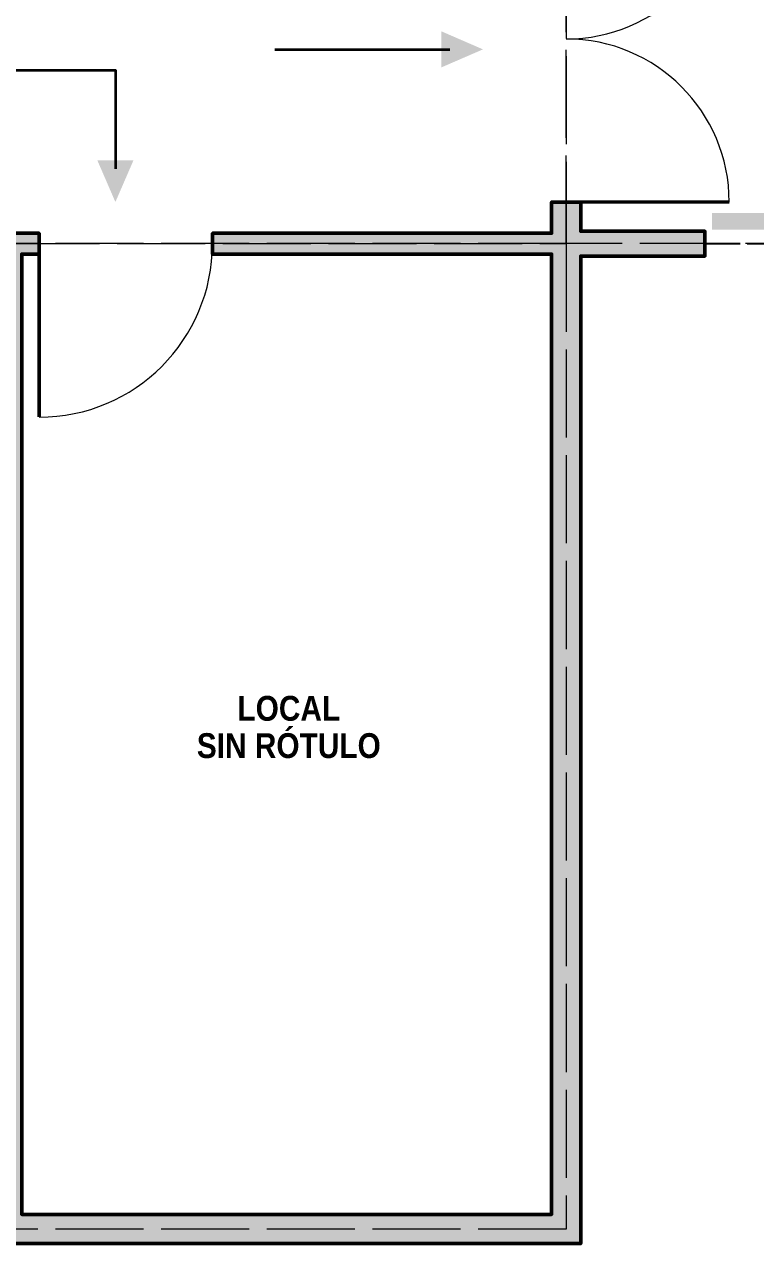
# Model space of a CAD drawing. Header units: metres. Extents: x 0 to 115, y 0 to 64.
# Drawn here: x 92.49 to 103.03, y 14.19 to 31.76 of the extents above; entities that cross this region are included whole.
import ezdxf

# ---------------------------------------------------------------- set-up
doc = ezdxf.new("R2010")
doc.units = ezdxf.units.M
doc.linetypes.add('DASHED', pattern=[1.524, 1.27, -0.254])
doc.layers.add('A-AREA', color=8, linetype='DASHED', lineweight=13, plot=False)
for name, color, linetype, lineweight in [('A-AREA-NOMBRE', 7, 'Continuous', 25), ('A-LIMITE', 8, 'DASHED', 25), ('A-MURO', 7, 'Continuous', 50), ('A-PUERTA', 41, 'Continuous', 25), ('G-SENALIZACION', 2, 'Continuous', 25)]:
    doc.layers.add(name, color=color, linetype=linetype, lineweight=lineweight)
for name, color, linetype, lineweight, true_color in [('A-MURO-RELLENO', 8, 'Continuous', 0, 0x8d949b), ('P-AGUA-POTABLE', 3, 'Continuous', 35, 0x3aa84f), ('P-PERSONAL', 94, 'Continuous', 35, 0x13692c)]:
    doc.layers.add(name, color=color, linetype=linetype, lineweight=lineweight, true_color=true_color)
doc.styles.add('PLANO_N', font='arialbd.ttf')

msp = doc.modelspace()

# ---------------------------------------------------------------- hatches: boundary and pattern name
at = {"layer": 'A-MURO-RELLENO', "true_color": 0x8d949b}
h = msp.add_hatch(color=8, dxfattribs=at)
h.dxf.hatch_style = 1
h.paths.add_polyline_path([(85.7, 14.19), (100.51, 14.19), (100.51, 28.42), (102.3, 28.42), (102.3, 28.78), (100.51, 28.78), (100.51, 29.2), (100.09, 29.2), (100.09, 28.75), (95.2, 28.75), (95.2, 28.45), (100.09, 28.45), (100.09, 14.61), (92.45, 14.61), (92.45, 28.45), (92.7, 28.45), (92.7, 28.75), (84.2, 28.75), (84.2, 28.45), (92.15, 28.45), (92.15, 14.61), (85.7, 14.61)])
at = {"layer": 'G-SENALIZACION', "true_color": 0xf2c230}
h = msp.add_hatch(color=7, dxfattribs=at)
h.dxf.hatch_style = 1
h.paths.add_polyline_path([(102.4, 29.04), (113.2, 29.04), (113.2, 28.8), (102.4, 28.8)])

# ---------------------------------------------------------------- linework, layer by layer
at = {"layer": 'A-AREA'}
for points in [[(3, 34.35), (100.3, 34.35), (100.3, 28.6), (3, 28.6)], [(100.3, 34.35), (113.3, 34.35), (113.3, 28.6), (100.3, 28.6)], [(92.3, 28.6), (100.3, 28.6), (100.3, 14.4), (92.3, 14.4)]]:
    msp.add_lwpolyline(points, close=True, dxfattribs=at)
at = {"layer": 'A-LIMITE', "ltscale": 0.4}
msp.add_lwpolyline([(102.3, 28.6), (113.3, 28.6), (113.3, 34.35)], dxfattribs=at)
at = {"layer": 'A-MURO'}
msp.add_lwpolyline([(85.7, 14.19), (100.51, 14.19), (100.51, 28.42), (102.3, 28.42), (102.3, 28.78), (100.51, 28.78), (100.51, 29.2), (100.09, 29.2), (100.09, 28.75), (95.2, 28.75), (95.2, 28.45), (100.09, 28.45), (100.09, 14.61), (92.45, 14.61), (92.45, 28.45), (92.7, 28.45), (92.7, 28.75), (84.2, 28.75), (84.2, 28.45), (92.15, 28.45), (92.15, 14.61), (85.7, 14.61)], close=True, dxfattribs=at)
at = {"layer": 'A-PUERTA', "const_width": 0.05}
for points in [[(100.3, 29.2), (102.65, 29.2)], [(92.7, 28.6), (92.7, 26.1)]]:
    msp.add_lwpolyline(points, dxfattribs=at)
at = {"layer": 'A-PUERTA', "lineweight": 13}
for centre, radius, start, end in [((100.3, 33.9), 2.35, 270, 0), ((100.3, 29.2), 2.35, 0, 90), ((92.7, 28.6), 2.5, 270, 0)]:
    msp.add_arc(centre, radius, start, end, dxfattribs=at)
at = {"layer": 'P-AGUA-POTABLE'}
msp.add_lwpolyline([(7.2, 31.1), (93.8, 31.1), (93.8, 29.68)], dxfattribs=at)
msp.add_solid([(93.8, 29.2), (93.54, 29.8), (94.06, 29.8)], dxfattribs=at)
at = {"layer": 'P-PERSONAL'}
msp.add_lwpolyline([(96.1, 31.4), (98.62, 31.4)], dxfattribs=at)
msp.add_solid([(99.1, 31.4), (98.5, 31.14), (98.5, 31.66)], dxfattribs=at)

# ---------------------------------------------------------------- texts
at = {"layer": 'A-AREA-NOMBRE', "true_color": 0x8a939c, "insert": (96.3, 22.083), "char_height": 0.358, "attachment_point": 2, "line_spacing_factor": 0.9, "style": 'PLANO_N'}
msp.add_mtext('\\W0.86;LOCAL\\PSIN RÓTULO', dxfattribs=at)

doc.saveas('drawing.dxf')
